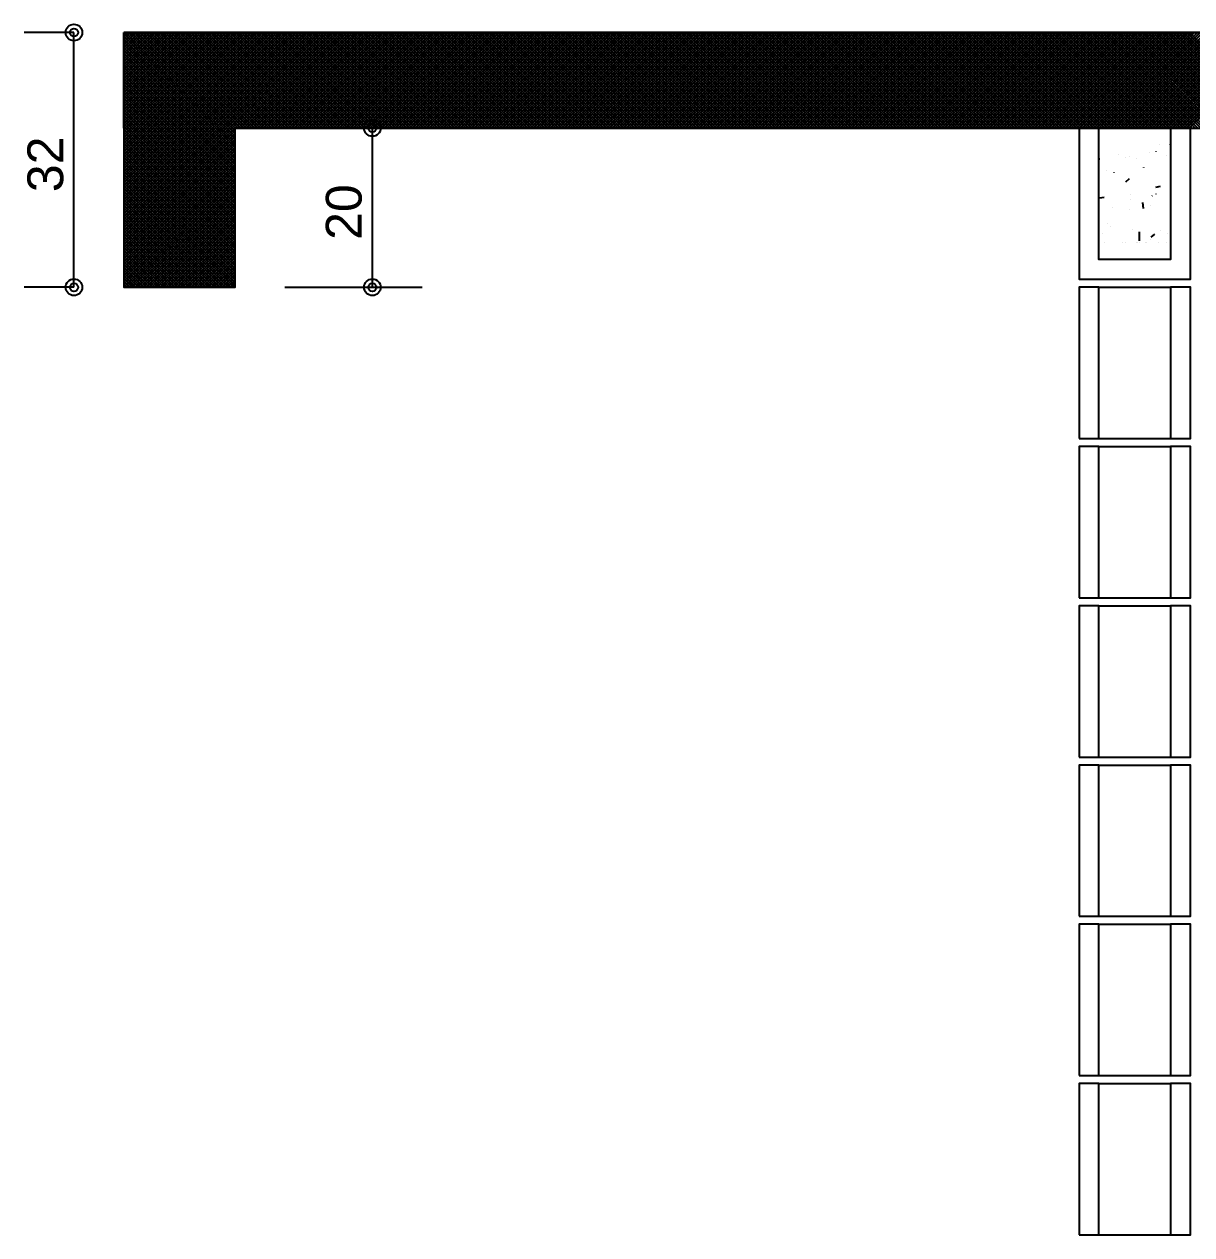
# Model space of a CAD drawing. Extents: x 0 to 119, y 0 to 84.
# Drawn here: x 58.94 to 64.8, y 43.51 to 49.59 of the extents above; entities that cross this region are included whole.
import ezdxf

# ---------------------------------------------------------------- set-up
doc = ezdxf.new("R2010")
doc.units = 0
doc.header["$MEASUREMENT"] = 0
for name, color, linetype in [('10', 252, 'CONTINUOUS'), ('29', 9, 'CONTINUOUS'), ('32', 250, 'CONTINUOUS'), ('6', 178, 'CONTINUOUS'), ('9', 8, 'CONTINUOUS')]:
    doc.layers.add(name, color=color, linetype=linetype)
doc.styles.add('TQS_ARIAL', font='arial.ttf')

msp = doc.modelspace()

# ---------------------------------------------------------------- linework, layer by layer
at = {"layer": '10', "color": 252, "linetype": 'Continuous'}
for p, q in [((64.338482, 49.06521), (64.698482, 49.06521)), ((64.338482, 49.064132), (64.698482, 49.064132)), ((64.338482, 49.064132), (64.698482, 49.064132)), ((64.338482, 48.26521), (64.698482, 48.26521)), ((64.338482, 47.50521), (64.698482, 47.50521)), ((64.338482, 47.46521), (64.698482, 47.46521)), ((64.338482, 46.70521), (64.698482, 46.70521)), ((64.338482, 46.66521), (64.698482, 46.66521)), ((64.338482, 45.90521), (64.698482, 45.90521)), ((64.338482, 45.86521), (64.698482, 45.86521)), ((64.338482, 45.10521), (64.698482, 45.10521)), ((64.338482, 45.06521), (64.698482, 45.06521)), ((64.338482, 44.30521), (64.698482, 44.30521)), ((64.338482, 44.26521), (64.698482, 44.26521)), ((64.338482, 43.50521), (64.698482, 43.50521))]:
    msp.add_line(p, q, dxfattribs=at)
for points in [[(64.338482, 49.06521), (64.238482, 49.06521), (64.238482, 48.30521), (64.798482, 48.30521), (64.798482, 49.06521), (64.698482, 49.06521), (64.698482, 48.40521), (64.338482, 48.40521), (64.338482, 49.06521)], [(64.238482, 47.50521), (64.338482, 47.50521), (64.338482, 48.26521), (64.238482, 48.26521), (64.238482, 47.50521)], [(64.698482, 47.50521), (64.798482, 47.50521), (64.798482, 48.26521), (64.698482, 48.26521), (64.698482, 47.50521)], [(64.238482, 46.70521), (64.338482, 46.70521), (64.338482, 47.46521), (64.238482, 47.46521), (64.238482, 46.70521)], [(64.698482, 46.70521), (64.798482, 46.70521), (64.798482, 47.46521), (64.698482, 47.46521), (64.698482, 46.70521)], [(64.238482, 45.90521), (64.338482, 45.90521), (64.338482, 46.66521), (64.238482, 46.66521), (64.238482, 45.90521)], [(64.698482, 45.90521), (64.798482, 45.90521), (64.798482, 46.66521), (64.698482, 46.66521), (64.698482, 45.90521)], [(64.238482, 45.10521), (64.338482, 45.10521), (64.338482, 45.86521), (64.238482, 45.86521), (64.238482, 45.10521)], [(64.698482, 45.10521), (64.798482, 45.10521), (64.798482, 45.86521), (64.698482, 45.86521), (64.698482, 45.10521)], [(64.238482, 44.30521), (64.338482, 44.30521), (64.338482, 45.06521), (64.238482, 45.06521), (64.238482, 44.30521)], [(64.698482, 44.30521), (64.798482, 44.30521), (64.798482, 45.06521), (64.698482, 45.06521), (64.698482, 44.30521)], [(64.238482, 43.50521), (64.338482, 43.50521), (64.338482, 44.26521), (64.238482, 44.26521), (64.238482, 43.50521)], [(64.698482, 43.50521), (64.798482, 43.50521), (64.798482, 44.26521), (64.698482, 44.26521), (64.698482, 43.50521)]]:
    msp.add_lwpolyline(points, dxfattribs=at)
at = {"layer": '29', "color": 9, "linetype": 'Continuous'}
for p, q in [((59.438482, 48.506611), (60.477081, 49.54521)), ((59.438482, 48.520753), (60.462939, 49.54521)), ((59.438482, 48.534895), (60.448796, 49.54521)), ((59.438482, 48.549037), (60.434654, 49.54521)), ((59.438482, 48.563179), (60.420512, 49.54521)), ((59.438482, 48.577322), (60.40637, 49.54521)), ((59.438482, 48.591464), (60.392228, 49.54521)), ((59.438482, 48.605606), (60.378086, 49.54521)), ((59.438482, 48.619748), (60.363944, 49.54521)), ((59.438482, 48.63389), (60.349801, 49.54521)), ((59.438482, 48.648032), (60.335659, 49.54521)), ((59.438482, 48.662174), (60.321517, 49.54521)), ((59.438482, 48.676317), (60.307375, 49.54521)), ((59.438482, 48.690459), (60.293233, 49.54521)), ((59.438482, 48.704601), (60.279091, 49.54521)), ((59.438482, 48.718743), (60.264949, 49.54521)), ((59.438482, 48.732885), (60.250807, 49.54521)), ((59.438482, 48.747027), (60.236664, 49.54521)), ((59.438482, 48.761169), (60.222522, 49.54521)), ((59.438482, 48.775312), (60.20838, 49.54521)), ((59.438482, 48.789454), (60.194238, 49.54521)), ((59.438482, 48.803596), (60.180096, 49.54521)), ((59.438482, 48.817738), (60.165954, 49.54521)), ((59.438482, 48.83188), (60.151812, 49.54521)), ((59.438482, 48.846022), (60.137669, 49.54521)), ((59.438482, 48.860164), (60.123527, 49.54521)), ((59.438482, 48.874306), (60.109385, 49.54521)), ((59.438482, 48.888449), (60.095243, 49.54521)), ((59.438482, 48.902591), (60.081101, 49.54521)), ((59.438482, 48.916733), (60.066959, 49.54521)), ((59.438482, 48.930875), (60.052817, 49.54521)), ((59.438482, 48.945017), (60.038674, 49.54521)), ((59.438482, 48.959159), (60.024532, 49.54521)), ((59.438482, 48.973301), (60.01039, 49.54521)), ((59.438482, 48.987444), (59.996248, 49.54521)), ((59.438482, 49.001586), (59.982106, 49.54521)), ((59.438482, 49.015728), (59.967964, 49.54521)), ((59.438482, 49.02987), (59.953822, 49.54521)), ((59.438482, 49.044012), (59.93968, 49.54521)), ((59.438482, 49.058154), (59.925537, 49.54521)), ((59.438482, 49.072296), (59.911395, 49.54521)), ((59.438482, 49.086438), (59.897253, 49.54521)), ((59.438482, 49.100581), (59.883111, 49.54521)), ((59.438482, 49.114723), (59.868969, 49.54521)), ((59.438482, 49.128865), (59.854827, 49.54521)), ((59.438482, 49.143007), (59.840685, 49.54521)), ((59.438482, 49.157149), (59.826542, 49.54521)), ((59.438482, 49.171291), (59.8124, 49.54521)), ((59.438482, 49.185433), (59.798258, 49.54521)), ((59.438482, 49.199576), (59.784116, 49.54521)), ((59.438482, 49.213718), (59.769974, 49.54521)), ((59.438482, 49.22786), (59.755832, 49.54521)), ((59.438482, 49.242002), (59.74169, 49.54521)), ((59.438482, 49.256144), (59.727547, 49.54521)), ((59.438482, 49.270286), (59.713405, 49.54521)), ((59.438482, 49.284428), (59.699263, 49.54521)), ((59.438482, 49.298571), (59.685121, 49.54521)), ((59.438482, 49.312713), (59.670979, 49.54521)), ((59.438482, 49.326855), (59.656837, 49.54521)), ((59.438482, 49.340997), (59.642695, 49.54521)), ((59.438482, 49.355139), (59.628553, 49.54521)), ((59.438482, 49.369281), (59.61441, 49.54521)), ((59.438482, 49.383423), (59.600268, 49.54521)), ((59.438482, 49.397565), (59.586126, 49.54521)), ((59.438482, 49.411708), (59.571984, 49.54521)), ((59.438482, 49.42585), (59.557842, 49.54521)), ((59.438482, 49.439992), (59.5437, 49.54521)), ((59.438482, 49.454134), (59.529558, 49.54521)), ((59.438482, 49.468276), (59.515415, 49.54521)), ((59.438482, 49.482418), (59.501273, 49.54521)), ((59.438482, 49.49656), (59.487131, 49.54521)), ((59.438482, 49.510703), (59.472989, 49.54521)), ((59.438482, 49.524845), (59.458847, 49.54521)), ((59.438482, 49.538987), (59.444705, 49.54521)), ((59.438482, 49.540815), (59.998482, 48.980815)), ((59.438482, 49.526673), (59.998482, 48.966673)), ((59.438482, 49.512531), (59.998482, 48.952531)), ((59.448229, 49.54521), (59.998482, 48.994957)), ((59.462372, 49.54521), (59.998482, 49.0091)), ((59.476514, 49.54521), (59.998482, 49.023242)), ((59.490656, 49.54521), (59.998482, 49.037384)), ((59.504798, 49.54521), (59.998482, 49.051526)), ((59.51894, 49.54521), (59.998482, 49.06521)), ((59.533082, 49.54521), (60.013082, 49.06521)), ((59.547224, 49.54521), (60.027224, 49.06521)), ((59.561367, 49.54521), (60.041367, 49.06521)), ((59.575509, 49.54521), (60.055509, 49.06521)), ((59.589651, 49.54521), (60.069651, 49.06521)), ((59.603793, 49.54521), (60.083793, 49.06521)), ((59.617935, 49.54521), (60.097935, 49.06521)), ((59.632077, 49.54521), (60.112077, 49.06521)), ((59.646219, 49.54521), (60.126219, 49.06521)), ((59.660361, 49.54521), (60.140361, 49.06521)), ((59.674504, 49.54521), (60.154504, 49.06521)), ((59.688646, 49.54521), (60.168646, 49.06521)), ((59.702788, 49.54521), (60.182788, 49.06521)), ((59.71693, 49.54521), (60.19693, 49.06521)), ((59.731072, 49.54521), (60.211072, 49.06521)), ((59.745214, 49.54521), (60.225214, 49.06521)), ((59.759356, 49.54521), (60.239356, 49.06521)), ((59.773499, 49.54521), (60.253499, 49.06521)), ((59.787641, 49.54521), (60.267641, 49.06521)), ((59.801783, 49.54521), (60.281783, 49.06521)), ((59.815925, 49.54521), (60.295925, 49.06521)), ((59.830067, 49.54521), (60.310067, 49.06521)), ((59.844209, 49.54521), (60.324209, 49.06521)), ((59.858351, 49.54521), (60.338351, 49.06521)), ((59.872493, 49.54521), (60.352493, 49.06521)), ((59.886636, 49.54521), (60.366636, 49.06521)), ((59.900778, 49.54521), (60.380778, 49.06521)), ((59.91492, 49.54521), (60.39492, 49.06521)), ((59.929062, 49.54521), (60.409062, 49.06521)), ((59.943204, 49.54521), (60.423204, 49.06521)), ((59.957346, 49.54521), (60.437346, 49.06521)), ((59.971488, 49.54521), (60.451488, 49.06521)), ((59.985631, 49.54521), (60.465631, 49.06521)), ((59.999773, 49.54521), (60.479773, 49.06521)), ((60.011223, 49.06521), (60.491223, 49.54521)), ((60.013915, 49.54521), (60.493915, 49.06521)), ((60.025365, 49.06521), (60.505365, 49.54521)), ((60.028057, 49.54521), (60.508057, 49.06521)), ((60.039507, 49.06521), (60.519507, 49.54521)), ((60.042199, 49.54521), (60.522199, 49.06521)), ((60.053649, 49.06521), (60.533649, 49.54521)), ((60.056341, 49.54521), (60.536341, 49.06521)), ((60.067791, 49.06521), (60.547791, 49.54521)), ((60.070483, 49.54521), (60.550483, 49.06521)), ((60.081933, 49.06521), (60.561933, 49.54521)), ((60.084626, 49.54521), (60.564626, 49.06521)), ((60.096076, 49.06521), (60.576076, 49.54521)), ((60.098768, 49.54521), (60.578768, 49.06521)), ((60.110218, 49.06521), (60.590218, 49.54521)), ((60.11291, 49.54521), (60.59291, 49.06521)), ((60.12436, 49.06521), (60.60436, 49.54521)), ((60.127052, 49.54521), (60.607052, 49.06521)), ((60.138502, 49.06521), (60.618502, 49.54521)), ((60.141194, 49.54521), (60.621194, 49.06521)), ((60.152644, 49.06521), (60.632644, 49.54521)), ((60.155336, 49.54521), (60.635336, 49.06521)), ((60.166786, 49.06521), (60.646786, 49.54521)), ((60.169478, 49.54521), (60.649478, 49.06521)), ((60.180928, 49.06521), (60.660928, 49.54521)), ((60.18362, 49.54521), (60.66362, 49.06521)), ((60.195071, 49.06521), (60.675071, 49.54521)), ((60.197763, 49.54521), (60.677763, 49.06521)), ((60.209213, 49.06521), (60.689213, 49.54521)), ((60.211905, 49.54521), (60.691905, 49.06521)), ((60.223355, 49.06521), (60.703355, 49.54521)), ((60.226047, 49.54521), (60.706047, 49.06521)), ((60.237497, 49.06521), (60.717497, 49.54521)), ((60.240189, 49.54521), (60.720189, 49.06521)), ((60.251639, 49.06521), (60.731639, 49.54521)), ((60.254331, 49.54521), (60.734331, 49.06521)), ((60.265781, 49.06521), (60.745781, 49.54521)), ((60.268473, 49.54521), (60.748473, 49.06521)), ((60.279923, 49.06521), (60.759923, 49.54521)), ((60.282615, 49.54521), (60.762615, 49.06521)), ((60.294066, 49.06521), (60.774066, 49.54521)), ((60.296758, 49.54521), (60.776758, 49.06521)), ((60.308208, 49.06521), (60.788208, 49.54521)), ((60.3109, 49.54521), (60.7909, 49.06521)), ((60.32235, 49.06521), (60.80235, 49.54521)), ((60.325042, 49.54521), (60.805042, 49.06521)), ((60.336492, 49.06521), (60.816492, 49.54521)), ((60.339184, 49.54521), (60.819184, 49.06521)), ((60.350634, 49.06521), (60.830634, 49.54521)), ((60.353326, 49.54521), (60.833326, 49.06521)), ((60.364776, 49.06521), (60.844776, 49.54521)), ((60.367468, 49.54521), (60.847468, 49.06521)), ((60.378918, 49.06521), (60.858918, 49.54521)), ((60.38161, 49.54521), (60.86161, 49.06521)), ((60.39306, 49.06521), (60.87306, 49.54521)), ((60.395753, 49.54521), (60.875753, 49.06521)), ((60.407203, 49.06521), (60.887203, 49.54521)), ((60.409895, 49.54521), (60.889895, 49.06521)), ((60.421345, 49.06521), (60.901345, 49.54521)), ((60.424037, 49.54521), (60.904037, 49.06521)), ((60.435487, 49.06521), (60.915487, 49.54521)), ((60.438179, 49.54521), (60.918179, 49.06521)), ((60.449629, 49.06521), (60.929629, 49.54521)), ((60.452321, 49.54521), (60.932321, 49.06521)), ((60.463771, 49.06521), (60.943771, 49.54521)), ((60.466463, 49.54521), (60.946463, 49.06521)), ((60.477913, 49.06521), (60.957913, 49.54521)), ((60.480605, 49.54521), (60.960605, 49.06521)), ((60.492055, 49.06521), (60.972055, 49.54521)), ((60.494747, 49.54521), (60.974747, 49.06521)), ((60.506198, 49.06521), (60.986198, 49.54521)), ((60.50889, 49.54521), (60.98889, 49.06521)), ((60.52034, 49.06521), (61.00034, 49.54521)), ((60.523032, 49.54521), (61.003032, 49.06521)), ((60.534482, 49.06521), (61.014482, 49.54521)), ((60.537174, 49.54521), (61.017174, 49.06521)), ((60.548624, 49.06521), (61.028624, 49.54521)), ((60.551316, 49.54521), (61.031316, 49.06521)), ((60.562766, 49.06521), (61.042766, 49.54521)), ((60.565458, 49.54521), (61.045458, 49.06521)), ((60.576908, 49.06521), (61.056908, 49.54521)), ((60.5796, 49.54521), (61.0596, 49.06521)), ((60.59105, 49.06521), (61.07105, 49.54521)), ((60.593742, 49.54521), (61.073742, 49.06521)), ((60.605193, 49.06521), (61.085193, 49.54521)), ((60.607885, 49.54521), (61.087885, 49.06521)), ((60.619335, 49.06521), (61.099335, 49.54521)), ((60.622027, 49.54521), (61.102027, 49.06521)), ((60.633477, 49.06521), (61.113477, 49.54521)), ((60.636169, 49.54521), (61.116169, 49.06521)), ((60.647619, 49.06521), (61.127619, 49.54521)), ((60.650311, 49.54521), (61.130311, 49.06521)), ((60.661761, 49.06521), (61.141761, 49.54521)), ((60.664453, 49.54521), (61.144453, 49.06521)), ((60.675903, 49.06521), (61.155903, 49.54521)), ((60.678595, 49.54521), (61.158595, 49.06521)), ((60.690045, 49.06521), (61.170045, 49.54521)), ((60.692737, 49.54521), (61.172737, 49.06521)), ((60.704187, 49.06521), (61.184187, 49.54521)), ((60.706879, 49.54521), (61.186879, 49.06521)), ((60.71833, 49.06521), (61.19833, 49.54521)), ((60.721022, 49.54521), (61.201022, 49.06521)), ((60.732472, 49.06521), (61.212472, 49.54521)), ((60.735164, 49.54521), (61.215164, 49.06521)), ((60.746614, 49.06521), (61.226614, 49.54521)), ((60.749306, 49.54521), (61.229306, 49.06521)), ((60.760756, 49.06521), (61.240756, 49.54521)), ((60.763448, 49.54521), (61.243448, 49.06521)), ((60.774898, 49.06521), (61.254898, 49.54521)), ((60.77759, 49.54521), (61.25759, 49.06521)), ((60.78904, 49.06521), (61.26904, 49.54521)), ((60.791732, 49.54521), (61.271732, 49.06521)), ((60.803182, 49.06521), (61.283182, 49.54521)), ((60.805874, 49.54521), (61.285874, 49.06521)), ((60.817325, 49.06521), (61.297325, 49.54521)), ((60.820017, 49.54521), (61.300017, 49.06521)), ((60.831467, 49.06521), (61.311467, 49.54521)), ((60.834159, 49.54521), (61.314159, 49.06521)), ((60.845609, 49.06521), (61.325609, 49.54521)), ((60.848301, 49.54521), (61.328301, 49.06521)), ((60.859751, 49.06521), (61.339751, 49.54521)), ((60.862443, 49.54521), (61.342443, 49.06521)), ((60.873893, 49.06521), (61.353893, 49.54521)), ((60.876585, 49.54521), (61.356585, 49.06521)), ((60.888035, 49.06521), (61.368035, 49.54521)), ((60.890727, 49.54521), (61.370727, 49.06521)), ((60.902177, 49.06521), (61.382177, 49.54521)), ((60.904869, 49.54521), (61.384869, 49.06521)), ((60.916319, 49.06521), (61.396319, 49.54521)), ((60.919012, 49.54521), (61.399012, 49.06521)), ((60.930462, 49.06521), (61.410462, 49.54521)), ((60.933154, 49.54521), (61.413154, 49.06521)), ((60.944604, 49.06521), (61.424604, 49.54521)), ((60.947296, 49.54521), (61.427296, 49.06521)), ((60.958746, 49.06521), (61.438746, 49.54521)), ((60.961438, 49.54521), (61.441438, 49.06521)), ((60.972888, 49.06521), (61.452888, 49.54521)), ((60.97558, 49.54521), (61.45558, 49.06521)), ((60.98703, 49.06521), (61.46703, 49.54521)), ((60.989722, 49.54521), (61.469722, 49.06521)), ((61.001172, 49.06521), (61.481172, 49.54521)), ((61.003864, 49.54521), (61.483864, 49.06521)), ((61.015314, 49.06521), (61.495314, 49.54521)), ((61.018006, 49.54521), (61.498006, 49.06521)), ((61.029457, 49.06521), (61.509457, 49.54521)), ((61.032149, 49.54521), (61.512149, 49.06521)), ((61.043599, 49.06521), (61.523599, 49.54521)), ((61.046291, 49.54521), (61.526291, 49.06521)), ((61.057741, 49.06521), (61.537741, 49.54521)), ((61.060433, 49.54521), (61.540433, 49.06521)), ((61.071883, 49.06521), (61.551883, 49.54521)), ((61.074575, 49.54521), (61.554575, 49.06521)), ((61.086025, 49.06521), (61.566025, 49.54521)), ((61.088717, 49.54521), (61.568717, 49.06521)), ((61.100167, 49.06521), (61.580167, 49.54521)), ((61.102859, 49.54521), (61.582859, 49.06521)), ((61.114309, 49.06521), (61.594309, 49.54521)), ((61.117001, 49.54521), (61.597001, 49.06521)), ((61.128452, 49.06521), (61.608452, 49.54521)), ((61.131144, 49.54521), (61.611144, 49.06521)), ((61.142594, 49.06521), (61.622594, 49.54521)), ((61.145286, 49.54521), (61.625286, 49.06521)), ((61.156736, 49.06521), (61.636736, 49.54521)), ((61.159428, 49.54521), (61.639428, 49.06521)), ((61.170878, 49.06521), (61.650878, 49.54521)), ((61.17357, 49.54521), (61.65357, 49.06521)), ((61.18502, 49.06521), (61.66502, 49.54521)), ((61.187712, 49.54521), (61.667712, 49.06521)), ((61.199162, 49.06521), (61.679162, 49.54521)), ((61.201854, 49.54521), (61.681854, 49.06521)), ((61.213304, 49.06521), (61.693304, 49.54521)), ((61.215996, 49.54521), (61.695996, 49.06521)), ((61.227446, 49.06521), (61.707446, 49.54521)), ((61.230139, 49.54521), (61.710139, 49.06521)), ((61.241589, 49.06521), (61.721589, 49.54521)), ((61.244281, 49.54521), (61.724281, 49.06521)), ((61.255731, 49.06521), (61.735731, 49.54521)), ((61.258423, 49.54521), (61.738423, 49.06521)), ((61.269873, 49.06521), (61.749873, 49.54521)), ((61.272565, 49.54521), (61.752565, 49.06521)), ((61.284015, 49.06521), (61.764015, 49.54521)), ((61.286707, 49.54521), (61.766707, 49.06521)), ((61.298157, 49.06521), (61.778157, 49.54521)), ((61.300849, 49.54521), (61.780849, 49.06521)), ((61.312299, 49.06521), (61.792299, 49.54521)), ((61.314991, 49.54521), (61.794991, 49.06521)), ((61.326441, 49.06521), (61.806441, 49.54521)), ((61.329133, 49.54521), (61.809133, 49.06521)), ((61.340584, 49.06521), (61.820584, 49.54521)), ((61.343276, 49.54521), (61.823276, 49.06521)), ((61.354726, 49.06521), (61.834726, 49.54521)), ((61.357418, 49.54521), (61.837418, 49.06521)), ((61.368868, 49.06521), (61.848868, 49.54521)), ((61.37156, 49.54521), (61.85156, 49.06521)), ((61.38301, 49.06521), (61.86301, 49.54521)), ((61.385702, 49.54521), (61.865702, 49.06521)), ((61.397152, 49.06521), (61.877152, 49.54521)), ((61.399844, 49.54521), (61.879844, 49.06521)), ((61.411294, 49.06521), (61.891294, 49.54521)), ((61.413986, 49.54521), (61.893986, 49.06521)), ((61.425436, 49.06521), (61.905436, 49.54521)), ((61.428128, 49.54521), (61.908128, 49.06521)), ((61.439579, 49.06521), (61.919579, 49.54521)), ((61.442271, 49.54521), (61.922271, 49.06521)), ((61.453721, 49.06521), (61.933721, 49.54521)), ((61.456413, 49.54521), (61.936413, 49.06521)), ((61.467863, 49.06521), (61.947863, 49.54521)), ((61.470555, 49.54521), (61.950555, 49.06521)), ((61.482005, 49.06521), (61.962005, 49.54521)), ((61.484697, 49.54521), (61.964697, 49.06521)), ((61.496147, 49.06521), (61.976147, 49.54521)), ((61.498839, 49.54521), (61.978839, 49.06521)), ((61.510289, 49.06521), (61.990289, 49.54521)), ((61.512981, 49.54521), (61.992981, 49.06521)), ((61.524431, 49.06521), (62.004431, 49.54521)), ((61.527123, 49.54521), (62.007123, 49.06521)), ((61.538573, 49.06521), (62.018573, 49.54521)), ((61.541265, 49.54521), (62.021265, 49.06521)), ((61.552716, 49.06521), (62.032716, 49.54521)), ((61.555408, 49.54521), (62.035408, 49.06521)), ((61.566858, 49.06521), (62.046858, 49.54521)), ((61.56955, 49.54521), (62.04955, 49.06521)), ((61.581, 49.06521), (62.061, 49.54521)), ((61.583692, 49.54521), (62.063692, 49.06521)), ((61.595142, 49.06521), (62.075142, 49.54521)), ((61.597834, 49.54521), (62.077834, 49.06521)), ((61.609284, 49.06521), (62.089284, 49.54521)), ((61.611976, 49.54521), (62.091976, 49.06521)), ((61.623426, 49.06521), (62.103426, 49.54521)), ((61.626118, 49.54521), (62.106118, 49.06521)), ((61.637568, 49.06521), (62.117568, 49.54521)), ((61.64026, 49.54521), (62.12026, 49.06521)), ((61.651711, 49.06521), (62.131711, 49.54521)), ((61.654403, 49.54521), (62.134403, 49.06521)), ((61.665853, 49.06521), (62.145853, 49.54521)), ((61.668545, 49.54521), (62.148545, 49.06521)), ((61.679995, 49.06521), (62.159995, 49.54521)), ((61.682687, 49.54521), (62.162687, 49.06521)), ((61.694137, 49.06521), (62.174137, 49.54521)), ((61.696829, 49.54521), (62.176829, 49.06521)), ((61.708279, 49.06521), (62.188279, 49.54521)), ((61.710971, 49.54521), (62.190971, 49.06521)), ((61.722421, 49.06521), (62.202421, 49.54521)), ((61.725113, 49.54521), (62.205113, 49.06521)), ((61.736563, 49.06521), (62.216563, 49.54521)), ((61.739255, 49.54521), (62.219255, 49.06521)), ((61.750705, 49.06521), (62.230705, 49.54521)), ((61.753398, 49.54521), (62.233398, 49.06521)), ((61.764848, 49.06521), (62.244848, 49.54521)), ((61.76754, 49.54521), (62.24754, 49.06521)), ((61.77899, 49.06521), (62.25899, 49.54521)), ((61.781682, 49.54521), (62.261682, 49.06521)), ((61.793132, 49.06521), (62.273132, 49.54521)), ((61.795824, 49.54521), (62.275824, 49.06521)), ((61.807274, 49.06521), (62.287274, 49.54521)), ((61.809966, 49.54521), (62.289966, 49.06521)), ((61.821416, 49.06521), (62.301416, 49.54521)), ((61.824108, 49.54521), (62.304108, 49.06521)), ((61.835558, 49.06521), (62.315558, 49.54521)), ((61.83825, 49.54521), (62.31825, 49.06521)), ((61.8497, 49.06521), (62.3297, 49.54521)), ((61.852392, 49.54521), (62.332392, 49.06521)), ((61.863843, 49.06521), (62.343843, 49.54521)), ((61.866535, 49.54521), (62.346535, 49.06521)), ((61.877985, 49.06521), (62.357985, 49.54521)), ((61.880677, 49.54521), (62.360677, 49.06521)), ((61.892127, 49.06521), (62.372127, 49.54521)), ((61.894819, 49.54521), (62.374819, 49.06521)), ((61.906269, 49.06521), (62.386269, 49.54521)), ((61.908961, 49.54521), (62.388961, 49.06521)), ((61.920411, 49.06521), (62.400411, 49.54521)), ((61.923103, 49.54521), (62.403103, 49.06521)), ((61.934553, 49.06521), (62.414553, 49.54521)), ((61.937245, 49.54521), (62.417245, 49.06521)), ((61.948695, 49.06521), (62.428695, 49.54521)), ((61.951387, 49.54521), (62.431387, 49.06521)), ((61.962838, 49.06521), (62.442838, 49.54521)), ((61.96553, 49.54521), (62.44553, 49.06521)), ((61.97698, 49.06521), (62.45698, 49.54521)), ((61.979672, 49.54521), (62.459672, 49.06521)), ((61.991122, 49.06521), (62.471122, 49.54521)), ((61.993814, 49.54521), (62.473814, 49.06521)), ((62.005264, 49.06521), (62.485264, 49.54521)), ((62.007956, 49.54521), (62.487956, 49.06521)), ((62.019406, 49.06521), (62.499406, 49.54521)), ((62.022098, 49.54521), (62.502098, 49.06521)), ((62.033548, 49.06521), (62.513548, 49.54521)), ((62.03624, 49.54521), (62.51624, 49.06521)), ((62.04769, 49.06521), (62.52769, 49.54521)), ((62.050382, 49.54521), (62.530382, 49.06521)), ((62.061832, 49.06521), (62.541832, 49.54521)), ((62.064525, 49.54521), (62.544525, 49.06521)), ((62.075975, 49.06521), (62.555975, 49.54521)), ((62.078667, 49.54521), (62.558667, 49.06521)), ((62.090117, 49.06521), (62.570117, 49.54521)), ((62.092809, 49.54521), (62.572809, 49.06521)), ((62.104259, 49.06521), (62.584259, 49.54521)), ((62.106951, 49.54521), (62.586951, 49.06521)), ((62.118401, 49.06521), (62.598401, 49.54521)), ((62.121093, 49.54521), (62.601093, 49.06521)), ((62.132543, 49.06521), (62.612543, 49.54521)), ((62.135235, 49.54521), (62.615235, 49.06521)), ((62.146685, 49.06521), (62.626685, 49.54521)), ((62.149377, 49.54521), (62.629377, 49.06521)), ((62.160827, 49.06521), (62.640827, 49.54521)), ((62.163519, 49.54521), (62.643519, 49.06521)), ((62.17497, 49.06521), (62.65497, 49.54521)), ((62.177662, 49.54521), (62.657662, 49.06521)), ((62.189112, 49.06521), (62.669112, 49.54521)), ((62.191804, 49.54521), (62.671804, 49.06521)), ((62.203254, 49.06521), (62.683254, 49.54521)), ((62.205946, 49.54521), (62.685946, 49.06521)), ((62.217396, 49.06521), (62.697396, 49.54521)), ((62.220088, 49.54521), (62.700088, 49.06521)), ((62.231538, 49.06521), (62.711538, 49.54521)), ((62.23423, 49.54521), (62.71423, 49.06521)), ((62.24568, 49.06521), (62.72568, 49.54521)), ((62.248372, 49.54521), (62.728372, 49.06521)), ((62.259822, 49.06521), (62.739822, 49.54521)), ((62.262514, 49.54521), (62.742514, 49.06521)), ((62.273965, 49.06521), (62.753965, 49.54521)), ((62.276657, 49.54521), (62.756657, 49.06521)), ((62.288107, 49.06521), (62.768107, 49.54521)), ((62.290799, 49.54521), (62.770799, 49.06521)), ((62.302249, 49.06521), (62.782249, 49.54521)), ((62.304941, 49.54521), (62.784941, 49.06521)), ((62.316391, 49.06521), (62.796391, 49.54521)), ((62.319083, 49.54521), (62.799083, 49.06521)), ((62.330533, 49.06521), (62.810533, 49.54521)), ((62.333225, 49.54521), (62.813225, 49.06521)), ((62.344675, 49.06521), (62.824675, 49.54521)), ((62.347367, 49.54521), (62.827367, 49.06521)), ((62.358817, 49.06521), (62.838817, 49.54521)), ((62.361509, 49.54521), (62.841509, 49.06521)), ((62.372959, 49.06521), (62.852959, 49.54521)), ((62.375651, 49.54521), (62.855651, 49.06521)), ((62.387102, 49.06521), (62.867102, 49.54521)), ((62.389794, 49.54521), (62.869794, 49.06521)), ((62.401244, 49.06521), (62.881244, 49.54521)), ((62.403936, 49.54521), (62.883936, 49.06521)), ((62.415386, 49.06521), (62.895386, 49.54521)), ((62.418078, 49.54521), (62.898078, 49.06521)), ((62.429528, 49.06521), (62.909528, 49.54521)), ((62.43222, 49.54521), (62.91222, 49.06521)), ((62.44367, 49.06521), (62.92367, 49.54521)), ((62.446362, 49.54521), (62.926362, 49.06521)), ((62.457812, 49.06521), (62.937812, 49.54521)), ((62.460504, 49.54521), (62.940504, 49.06521)), ((62.471954, 49.06521), (62.951954, 49.54521)), ((62.474646, 49.54521), (62.954646, 49.06521)), ((62.486097, 49.06521), (62.966097, 49.54521)), ((62.488789, 49.54521), (62.968789, 49.06521)), ((62.500239, 49.06521), (62.980239, 49.54521)), ((62.502931, 49.54521), (62.982931, 49.06521)), ((62.514381, 49.06521), (62.994381, 49.54521)), ((62.517073, 49.54521), (62.997073, 49.06521)), ((62.528523, 49.06521), (63.008523, 49.54521)), ((62.531215, 49.54521), (63.011215, 49.06521)), ((62.542665, 49.06521), (63.022665, 49.54521)), ((62.545357, 49.54521), (63.025357, 49.06521)), ((62.556807, 49.06521), (63.036807, 49.54521)), ((62.559499, 49.54521), (63.039499, 49.06521)), ((62.570949, 49.06521), (63.050949, 49.54521)), ((62.573641, 49.54521), (63.053641, 49.06521)), ((62.585091, 49.06521), (63.065091, 49.54521)), ((62.587784, 49.54521), (63.067784, 49.06521)), ((62.599234, 49.06521), (63.079234, 49.54521)), ((62.601926, 49.54521), (63.081926, 49.06521)), ((62.613376, 49.06521), (63.093376, 49.54521)), ((62.616068, 49.54521), (63.096068, 49.06521)), ((62.627518, 49.06521), (63.107518, 49.54521)), ((62.63021, 49.54521), (63.11021, 49.06521)), ((62.64166, 49.06521), (63.12166, 49.54521)), ((62.644352, 49.54521), (63.124352, 49.06521)), ((62.655802, 49.06521), (63.135802, 49.54521)), ((62.658494, 49.54521), (63.138494, 49.06521)), ((62.669944, 49.06521), (63.149944, 49.54521)), ((62.672636, 49.54521), (63.152636, 49.06521)), ((62.684086, 49.06521), (63.164086, 49.54521)), ((62.686778, 49.54521), (63.166778, 49.06521)), ((62.698229, 49.06521), (63.178229, 49.54521)), ((62.700921, 49.54521), (63.180921, 49.06521)), ((62.712371, 49.06521), (63.192371, 49.54521)), ((62.715063, 49.54521), (63.195063, 49.06521)), ((62.726513, 49.06521), (63.206513, 49.54521)), ((62.729205, 49.54521), (63.209205, 49.06521)), ((62.740655, 49.06521), (63.220655, 49.54521)), ((62.743347, 49.54521), (63.223347, 49.06521)), ((62.754797, 49.06521), (63.234797, 49.54521)), ((62.757489, 49.54521), (63.237489, 49.06521)), ((62.768939, 49.06521), (63.248939, 49.54521)), ((62.771631, 49.54521), (63.251631, 49.06521)), ((62.783081, 49.06521), (63.263081, 49.54521)), ((62.785773, 49.54521), (63.265773, 49.06521)), ((62.797224, 49.06521), (63.277224, 49.54521)), ((62.799916, 49.54521), (63.279916, 49.06521)), ((62.811366, 49.06521), (63.291366, 49.54521)), ((62.814058, 49.54521), (63.294058, 49.06521)), ((62.825508, 49.06521), (63.305508, 49.54521)), ((62.8282, 49.54521), (63.3082, 49.06521)), ((62.83965, 49.06521), (63.31965, 49.54521)), ((62.842342, 49.54521), (63.322342, 49.06521)), ((62.853792, 49.06521), (63.333792, 49.54521)), ((62.856484, 49.54521), (63.336484, 49.06521)), ((62.867934, 49.06521), (63.347934, 49.54521)), ((62.870626, 49.54521), (63.350626, 49.06521)), ((62.882076, 49.06521), (63.362076, 49.54521)), ((62.884768, 49.54521), (63.364768, 49.06521)), ((62.896218, 49.06521), (63.376218, 49.54521)), ((62.898911, 49.54521), (63.378911, 49.06521)), ((62.910361, 49.06521), (63.390361, 49.54521)), ((62.913053, 49.54521), (63.393053, 49.06521)), ((62.924503, 49.06521), (63.404503, 49.54521)), ((62.927195, 49.54521), (63.407195, 49.06521)), ((62.938645, 49.06521), (63.418645, 49.54521)), ((62.941337, 49.54521), (63.421337, 49.06521)), ((62.952787, 49.06521), (63.432787, 49.54521)), ((62.955479, 49.54521), (63.435479, 49.06521)), ((62.966929, 49.06521), (63.446929, 49.54521)), ((62.969621, 49.54521), (63.449621, 49.06521)), ((62.981071, 49.06521), (63.461071, 49.54521)), ((62.983763, 49.54521), (63.463763, 49.06521)), ((62.995213, 49.06521), (63.475213, 49.54521)), ((62.997905, 49.54521), (63.477905, 49.06521)), ((63.009356, 49.06521), (63.489356, 49.54521)), ((63.012048, 49.54521), (63.492048, 49.06521)), ((63.023498, 49.06521), (63.503498, 49.54521)), ((63.02619, 49.54521), (63.50619, 49.06521)), ((63.03764, 49.06521), (63.51764, 49.54521)), ((63.040332, 49.54521), (63.520332, 49.06521)), ((63.051782, 49.06521), (63.531782, 49.54521)), ((63.054474, 49.54521), (63.534474, 49.06521)), ((63.065924, 49.06521), (63.545924, 49.54521)), ((63.068616, 49.54521), (63.548616, 49.06521)), ((63.080066, 49.06521), (63.560066, 49.54521)), ((63.082758, 49.54521), (63.562758, 49.06521)), ((63.094208, 49.06521), (63.574208, 49.54521)), ((63.0969, 49.54521), (63.5769, 49.06521)), ((63.108351, 49.06521), (63.588351, 49.54521)), ((63.111043, 49.54521), (63.591043, 49.06521)), ((63.122493, 49.06521), (63.602493, 49.54521)), ((63.125185, 49.54521), (63.605185, 49.06521)), ((63.136635, 49.06521), (63.616635, 49.54521)), ((63.139327, 49.54521), (63.619327, 49.06521)), ((63.150777, 49.06521), (63.630777, 49.54521)), ((63.153469, 49.54521), (63.633469, 49.06521)), ((63.164919, 49.06521), (63.644919, 49.54521)), ((63.167611, 49.54521), (63.647611, 49.06521)), ((63.179061, 49.06521), (63.659061, 49.54521)), ((63.181753, 49.54521), (63.661753, 49.06521)), ((63.193203, 49.06521), (63.673203, 49.54521)), ((63.195895, 49.54521), (63.675895, 49.06521)), ((63.207345, 49.06521), (63.687345, 49.54521)), ((63.210037, 49.54521), (63.690037, 49.06521)), ((63.221488, 49.06521), (63.701488, 49.54521)), ((63.22418, 49.54521), (63.70418, 49.06521)), ((63.23563, 49.06521), (63.71563, 49.54521)), ((63.238322, 49.54521), (63.718322, 49.06521)), ((63.249772, 49.06521), (63.729772, 49.54521)), ((63.252464, 49.54521), (63.732464, 49.06521)), ((63.263914, 49.06521), (63.743914, 49.54521)), ((63.266606, 49.54521), (63.746606, 49.06521)), ((63.278056, 49.06521), (63.758056, 49.54521)), ((63.280748, 49.54521), (63.760748, 49.06521)), ((63.292198, 49.06521), (63.772198, 49.54521)), ((63.29489, 49.54521), (63.77489, 49.06521)), ((63.30634, 49.06521), (63.78634, 49.54521)), ((63.309032, 49.54521), (63.789032, 49.06521)), ((63.320483, 49.06521), (63.800483, 49.54521)), ((63.323175, 49.54521), (63.803175, 49.06521)), ((63.334625, 49.06521), (63.814625, 49.54521)), ((63.337317, 49.54521), (63.817317, 49.06521)), ((63.348767, 49.06521), (63.828767, 49.54521)), ((63.351459, 49.54521), (63.831459, 49.06521)), ((63.362909, 49.06521), (63.842909, 49.54521)), ((63.365601, 49.54521), (63.845601, 49.06521)), ((63.377051, 49.06521), (63.857051, 49.54521)), ((63.379743, 49.54521), (63.859743, 49.06521)), ((63.391193, 49.06521), (63.871193, 49.54521)), ((63.393885, 49.54521), (63.873885, 49.06521)), ((63.405335, 49.06521), (63.885335, 49.54521)), ((63.408027, 49.54521), (63.888027, 49.06521)), ((63.419477, 49.06521), (63.899477, 49.54521)), ((63.42217, 49.54521), (63.90217, 49.06521)), ((63.43362, 49.06521), (63.91362, 49.54521)), ((63.436312, 49.54521), (63.916312, 49.06521)), ((63.447762, 49.06521), (63.927762, 49.54521)), ((63.450454, 49.54521), (63.930454, 49.06521)), ((63.461904, 49.06521), (63.941904, 49.54521)), ((63.464596, 49.54521), (63.944596, 49.06521)), ((63.476046, 49.06521), (63.956046, 49.54521)), ((63.478738, 49.54521), (63.958738, 49.06521)), ((63.490188, 49.06521), (63.970188, 49.54521)), ((63.49288, 49.54521), (63.97288, 49.06521)), ((63.50433, 49.06521), (63.98433, 49.54521)), ((63.507022, 49.54521), (63.987022, 49.06521)), ((63.518472, 49.06521), (63.998472, 49.54521)), ((63.521164, 49.54521), (64.001164, 49.06521)), ((63.532615, 49.06521), (64.012615, 49.54521)), ((63.535307, 49.54521), (64.015307, 49.06521)), ((63.546757, 49.06521), (64.026757, 49.54521)), ((63.549449, 49.54521), (64.029449, 49.06521)), ((63.560899, 49.06521), (64.040899, 49.54521)), ((63.563591, 49.54521), (64.043591, 49.06521)), ((63.575041, 49.06521), (64.055041, 49.54521)), ((63.577733, 49.54521), (64.057733, 49.06521)), ((63.589183, 49.06521), (64.069183, 49.54521)), ((63.591875, 49.54521), (64.071875, 49.06521)), ((63.603325, 49.06521), (64.083325, 49.54521)), ((63.606017, 49.54521), (64.086017, 49.06521)), ((63.617467, 49.06521), (64.097467, 49.54521)), ((63.620159, 49.54521), (64.100159, 49.06521)), ((63.63161, 49.06521), (64.11161, 49.54521)), ((63.634302, 49.54521), (64.114302, 49.06521)), ((63.645752, 49.06521), (64.125752, 49.54521)), ((63.648444, 49.54521), (64.128444, 49.06521)), ((63.659894, 49.06521), (64.139894, 49.54521)), ((63.662586, 49.54521), (64.142586, 49.06521)), ((63.674036, 49.06521), (64.154036, 49.54521)), ((63.676728, 49.54521), (64.156728, 49.06521)), ((63.688178, 49.06521), (64.168178, 49.54521)), ((63.69087, 49.54521), (64.17087, 49.06521)), ((63.70232, 49.06521), (64.18232, 49.54521)), ((63.705012, 49.54521), (64.185012, 49.06521)), ((63.716462, 49.06521), (64.196462, 49.54521)), ((63.719154, 49.54521), (64.199154, 49.06521)), ((63.730604, 49.06521), (64.210604, 49.54521)), ((63.733297, 49.54521), (64.213297, 49.06521)), ((63.744747, 49.06521), (64.224747, 49.54521)), ((63.747439, 49.54521), (64.227439, 49.06521)), ((63.758889, 49.06521), (64.238482, 49.54521)), ((63.761581, 49.54521), (64.241581, 49.06521)), ((63.773031, 49.06521), (64.253031, 49.54521)), ((63.775723, 49.54521), (64.255723, 49.06521)), ((63.787173, 49.06521), (64.267173, 49.54521)), ((63.789865, 49.54521), (64.269865, 49.06521)), ((63.801315, 49.06521), (64.281315, 49.54521)), ((63.804007, 49.54521), (64.284007, 49.06521)), ((63.815457, 49.06521), (64.295457, 49.54521)), ((63.818149, 49.54521), (64.298149, 49.06521)), ((63.829599, 49.06521), (64.309599, 49.54521)), ((63.832291, 49.54521), (64.312291, 49.06521)), ((63.843742, 49.06521), (64.323742, 49.54521)), ((63.846434, 49.54521), (64.326434, 49.06521)), ((63.857884, 49.06521), (64.337884, 49.54521)), ((63.860576, 49.54521), (64.340576, 49.06521)), ((63.872026, 49.06521), (64.352026, 49.54521)), ((63.874718, 49.54521), (64.354718, 49.06521)), ((63.886168, 49.06521), (64.366168, 49.54521)), ((63.88886, 49.54521), (64.36886, 49.06521)), ((63.90031, 49.06521), (64.38031, 49.54521)), ((63.903002, 49.54521), (64.383002, 49.06521)), ((63.914452, 49.06521), (64.394452, 49.54521)), ((63.917144, 49.54521), (64.397144, 49.06521)), ((63.928594, 49.06521), (64.408594, 49.54521)), ((63.931286, 49.54521), (64.411286, 49.06521)), ((63.942737, 49.06521), (64.422737, 49.54521)), ((63.945429, 49.54521), (64.425429, 49.06521)), ((63.956879, 49.06521), (64.436879, 49.54521)), ((63.959571, 49.54521), (64.439571, 49.06521)), ((63.971021, 49.06521), (64.451021, 49.54521)), ((63.973713, 49.54521), (64.453713, 49.06521)), ((63.985163, 49.06521), (64.465163, 49.54521)), ((63.987855, 49.54521), (64.467855, 49.06521)), ((63.999305, 49.06521), (64.479305, 49.54521)), ((64.001997, 49.54521), (64.481997, 49.06521)), ((64.013447, 49.06521), (64.493447, 49.54521)), ((64.016139, 49.54521), (64.496139, 49.06521)), ((64.027589, 49.06521), (64.507589, 49.54521)), ((64.030281, 49.54521), (64.510281, 49.06521)), ((64.041731, 49.06521), (64.521731, 49.54521)), ((64.044423, 49.54521), (64.524423, 49.06521)), ((64.055874, 49.06521), (64.535874, 49.54521)), ((64.058566, 49.54521), (64.538566, 49.06521)), ((64.070016, 49.06521), (64.550016, 49.54521)), ((64.072708, 49.54521), (64.552708, 49.06521)), ((64.084158, 49.06521), (64.564158, 49.54521)), ((64.08685, 49.54521), (64.56685, 49.06521)), ((64.0983, 49.06521), (64.5783, 49.54521)), ((64.100992, 49.54521), (64.580992, 49.06521)), ((64.112442, 49.06521), (64.592442, 49.54521)), ((64.115134, 49.54521), (64.595134, 49.06521)), ((64.126584, 49.06521), (64.606584, 49.54521)), ((64.129276, 49.54521), (64.609276, 49.06521)), ((64.140726, 49.06521), (64.620726, 49.54521)), ((64.143418, 49.54521), (64.623418, 49.06521)), ((64.154869, 49.06521), (64.634869, 49.54521)), ((64.157561, 49.54521), (64.637561, 49.06521)), ((64.169011, 49.06521), (64.649011, 49.54521)), ((64.171703, 49.54521), (64.651703, 49.06521)), ((64.183153, 49.06521), (64.663153, 49.54521)), ((64.185845, 49.54521), (64.665845, 49.06521)), ((64.197295, 49.06521), (64.677295, 49.54521)), ((64.199987, 49.54521), (64.679987, 49.06521)), ((64.211437, 49.06521), (64.691437, 49.54521)), ((64.214129, 49.54521), (64.694129, 49.06521)), ((64.225579, 49.06521), (64.705579, 49.54521)), ((64.228271, 49.54521), (64.708271, 49.06521)), ((64.239721, 49.06521), (64.719721, 49.54521)), ((64.242413, 49.54521), (64.722413, 49.06521)), ((64.253863, 49.06521), (64.733863, 49.54521)), ((64.256556, 49.54521), (64.736556, 49.06521)), ((64.268006, 49.06521), (64.748006, 49.54521)), ((64.270698, 49.54521), (64.750698, 49.06521)), ((64.282148, 49.06521), (64.762148, 49.54521)), ((64.28484, 49.54521), (64.76484, 49.06521)), ((64.29629, 49.06521), (64.77629, 49.54521)), ((64.298982, 49.54521), (64.778982, 49.06521)), ((64.310432, 49.06521), (64.790432, 49.54521)), ((64.313124, 49.54521), (64.793124, 49.06521)), ((64.324574, 49.06521), (64.804574, 49.54521)), ((64.327266, 49.54521), (64.807266, 49.06521)), ((64.338716, 49.06521), (64.818716, 49.54521)), ((64.341408, 49.54521), (64.821408, 49.06521)), ((64.352858, 49.06521), (64.832858, 49.54521)), ((64.35555, 49.54521), (64.83555, 49.06521)), ((64.367001, 49.06521), (64.847001, 49.54521)), ((64.369693, 49.54521), (64.849693, 49.06521)), ((64.381143, 49.06521), (64.861143, 49.54521)), ((64.383835, 49.54521), (64.863835, 49.06521)), ((64.395285, 49.06521), (64.875285, 49.54521)), ((64.397977, 49.54521), (64.877977, 49.06521)), ((64.409427, 49.06521), (64.889427, 49.54521)), ((64.412119, 49.54521), (64.892119, 49.06521)), ((64.423569, 49.06521), (64.903569, 49.54521)), ((64.426261, 49.54521), (64.906261, 49.06521)), ((64.437711, 49.06521), (64.917711, 49.54521)), ((64.440403, 49.54521), (64.920403, 49.06521)), ((64.451853, 49.06521), (64.931853, 49.54521)), ((64.454545, 49.54521), (64.934545, 49.06521)), ((64.465996, 49.06521), (64.945996, 49.54521)), ((64.468688, 49.54521), (64.948688, 49.06521)), ((64.480138, 49.06521), (64.960138, 49.54521)), ((64.48283, 49.54521), (64.96283, 49.06521)), ((64.49428, 49.06521), (64.97428, 49.54521)), ((64.496972, 49.54521), (64.976972, 49.06521)), ((64.508422, 49.06521), (64.988422, 49.54521)), ((64.511114, 49.54521), (64.991114, 49.06521)), ((64.522564, 49.06521), (65.002564, 49.54521)), ((64.525256, 49.54521), (65.005256, 49.06521)), ((64.536706, 49.06521), (65.016706, 49.54521)), ((64.539398, 49.54521), (65.019398, 49.06521)), ((64.550848, 49.06521), (65.030848, 49.54521)), ((64.55354, 49.54521), (65.03354, 49.06521)), ((64.56499, 49.06521), (65.04499, 49.54521)), ((64.567683, 49.54521), (65.047683, 49.06521)), ((64.579133, 49.06521), (65.059133, 49.54521)), ((64.581825, 49.54521), (65.061825, 49.06521)), ((64.593275, 49.06521), (65.073275, 49.54521)), ((64.595967, 49.54521), (65.075967, 49.06521)), ((64.607417, 49.06521), (65.087417, 49.54521)), ((64.610109, 49.54521), (65.090109, 49.06521)), ((64.621559, 49.06521), (65.101559, 49.54521)), ((64.624251, 49.54521), (65.104251, 49.06521)), ((64.635701, 49.06521), (65.115701, 49.54521)), ((64.638393, 49.54521), (65.118393, 49.06521)), ((64.649843, 49.06521), (65.129843, 49.54521)), ((64.652535, 49.54521), (65.132535, 49.06521)), ((64.663985, 49.06521), (65.143985, 49.54521)), ((64.666677, 49.54521), (65.146677, 49.06521)), ((64.678128, 49.06521), (65.158128, 49.54521)), ((64.68082, 49.54521), (65.16082, 49.06521)), ((64.69227, 49.06521), (65.17227, 49.54521)), ((64.694962, 49.54521), (65.174962, 49.06521)), ((64.706412, 49.06521), (65.186412, 49.54521)), ((64.709104, 49.54521), (65.189104, 49.06521)), ((64.720554, 49.06521), (65.200554, 49.54521)), ((64.723246, 49.54521), (65.203246, 49.06521)), ((64.734696, 49.06521), (65.214696, 49.54521)), ((64.737388, 49.54521), (65.217388, 49.06521)), ((64.748838, 49.06521), (65.228838, 49.54521)), ((64.75153, 49.54521), (65.23153, 49.06521)), ((64.76298, 49.06521), (65.24298, 49.54521)), ((64.765672, 49.54521), (65.245672, 49.06521)), ((64.777123, 49.06521), (65.257123, 49.54521)), ((64.779815, 49.54521), (65.259815, 49.06521)), ((64.791265, 49.06521), (65.271265, 49.54521)), ((64.793957, 49.54521), (65.273957, 49.06521)), ((59.438482, 49.498389), (59.998482, 48.938389)), ((59.438482, 49.484247), (59.998482, 48.924247)), ((59.438482, 49.470105), (59.998482, 48.910105)), ((59.438482, 49.455963), (59.998482, 48.895963)), ((59.438482, 49.44182), (59.998482, 48.88182)), ((59.438482, 49.427678), (59.998482, 48.867678)), ((59.438482, 49.413536), (59.998482, 48.853536)), ((59.438482, 49.399394), (59.998482, 48.839394)), ((59.438482, 49.385252), (59.998482, 48.825252)), ((59.438482, 49.37111), (59.998482, 48.81111)), ((59.438482, 49.356968), (59.998482, 48.796968)), ((59.438482, 49.342825), (59.998482, 48.782825)), ((59.438482, 49.328683), (59.998482, 48.768683)), ((59.438482, 49.314541), (59.998482, 48.754541)), ((59.438482, 49.300399), (59.998482, 48.740399)), ((59.438482, 49.286257), (59.998482, 48.726257)), ((59.438482, 49.272115), (59.998482, 48.712115)), ((59.438482, 49.257973), (59.998482, 48.697973)), ((59.438482, 49.24383), (59.998482, 48.68383)), ((59.438482, 49.229688), (59.998482, 48.669688)), ((59.438482, 49.215546), (59.998482, 48.655546)), ((59.438482, 49.201404), (59.998482, 48.641404)), ((59.438482, 49.187262), (59.998482, 48.627262)), ((59.438482, 49.17312), (59.998482, 48.61312)), ((59.438482, 49.158978), (59.998482, 48.598978)), ((59.438482, 49.144836), (59.998482, 48.584836)), ((59.438482, 49.130693), (59.998482, 48.570693)), ((59.438482, 49.116551), (59.998482, 48.556551)), ((59.438482, 49.102409), (59.998482, 48.542409)), ((59.438482, 49.088267), (59.998482, 48.528267)), ((59.438482, 49.074125), (59.998482, 48.514125)), ((59.438482, 49.059983), (59.998482, 48.499983)), ((59.438482, 48.492469), (59.998482, 49.052469)), ((59.438482, 49.045841), (59.998482, 48.485841)), ((59.438482, 48.478327), (59.998482, 49.038327)), ((59.438482, 49.031698), (59.998482, 48.471698)), ((59.438482, 48.464185), (59.998482, 49.024185)), ((59.438482, 49.017556), (59.998482, 48.457556)), ((59.438482, 48.450042), (59.998482, 49.010042)), ((59.438482, 49.003414), (59.998482, 48.443414)), ((59.438482, 48.4359), (59.998482, 48.9959)), ((59.438482, 48.989272), (59.998482, 48.429272)), ((59.438482, 48.421758), (59.998482, 48.981758)), ((59.438482, 48.97513), (59.998482, 48.41513)), ((59.438482, 48.407616), (59.998482, 48.967616)), ((59.438482, 48.960988), (59.998482, 48.400988)), ((64.64073, 48.983927), (64.640782, 48.984323)), ((64.694226, 48.980751), (64.699132, 48.984867)), ((59.438482, 48.393474), (59.998482, 48.953474)), ((59.438482, 48.946846), (59.998482, 48.386846)), ((59.438482, 48.379332), (59.998482, 48.939332)), ((59.438482, 48.932704), (59.998482, 48.372704)), ((59.438482, 48.36519), (59.998482, 48.92519)), ((59.438482, 48.918561), (59.998482, 48.358561)), ((59.438482, 48.351047), (59.998482, 48.911047)), ((59.438482, 48.904419), (59.998482, 48.344419)), ((59.438482, 48.336905), (59.998482, 48.896905)), ((64.339132, 48.910025), (64.339132, 48.910025)), ((64.339132, 48.910025), (64.339132, 48.910025)), ((64.339132, 48.910025), (64.339132, 48.910025)), ((64.339132, 48.89778), (64.339132, 48.89778)), ((64.34203, 48.910152), (64.34243, 48.910169)), ((64.435924, 48.934022), (64.436168, 48.934339)), ((64.471906, 48.915822), (64.472306, 48.91584)), ((64.493456, 48.922669), (64.493847, 48.922756)), ((64.527844, 48.913136), (64.527896, 48.913532)), ((64.591086, 48.944313), (64.591477, 48.9444)), ((64.625166, 48.94627), (64.62541, 48.946587)), ((64.678909, 48.92486), (64.679309, 48.924878)), ((59.438482, 48.890277), (59.998482, 48.330277)), ((59.438482, 48.322763), (59.998482, 48.882763)), ((59.438482, 48.876135), (59.998482, 48.316135)), ((59.438482, 48.308621), (59.998482, 48.868621)), ((59.438482, 48.861993), (59.998482, 48.301993)), ((59.438482, 48.294479), (59.998482, 48.854479)), ((59.438482, 48.847851), (59.998482, 48.287851)), ((59.438482, 48.280337), (59.998482, 48.840337)), ((64.339132, 48.888456), (64.339132, 48.888456)), ((64.339132, 48.888456), (64.339132, 48.888456)), ((64.339132, 48.888456), (64.339132, 48.888456)), ((64.374439, 48.853893), (64.374683, 48.854211)), ((64.414958, 48.842345), (64.41501, 48.842741)), ((64.563682, 48.866141), (64.563925, 48.866458)), ((64.697194, 48.858116), (64.697584, 48.858202)), ((59.438482, 48.833709), (59.998482, 48.273709)), ((59.438482, 48.26521), (59.998482, 48.826195)), ((59.438482, 48.819566), (59.992838, 48.26521)), ((59.438482, 48.805424), (59.978696, 48.26521)), ((59.438482, 48.791282), (59.964554, 48.26521)), ((59.438482, 48.77714), (59.950412, 48.26521)), ((59.451639, 48.26521), (59.998482, 48.812052)), ((59.465781, 48.26521), (59.998482, 48.79791)), ((59.479923, 48.26521), (59.998482, 48.783768)), ((64.339132, 48.80788), (64.339132, 48.80788)), ((64.339132, 48.80788), (64.339132, 48.80788)), ((64.339132, 48.778736), (64.339132, 48.778736)), ((64.339132, 48.778736), (64.339132, 48.778736)), ((64.339132, 48.778736), (64.339132, 48.778736)), ((64.473605, 48.795628), (64.49199, 48.811055)), ((59.438482, 48.762998), (59.93627, 48.26521)), ((59.438482, 48.748856), (59.922128, 48.26521)), ((59.438482, 48.734714), (59.907986, 48.26521)), ((59.438482, 48.720571), (59.893843, 48.26521)), ((59.494066, 48.26521), (59.998482, 48.769626)), ((59.508208, 48.26521), (59.998482, 48.755484)), ((59.52235, 48.26521), (59.998482, 48.741342)), ((59.536492, 48.26521), (59.998482, 48.7272)), ((64.339132, 48.722727), (64.339132, 48.722727)), ((64.339132, 48.722727), (64.339132, 48.722727)), ((64.339132, 48.722727), (64.339132, 48.722727)), ((64.341055, 48.71377), (64.364614, 48.718349)), ((64.49499, 48.729532), (64.49539, 48.729549)), ((64.606689, 48.725358), (64.606741, 48.725755)), ((64.623763, 48.768723), (64.647322, 48.773302)), ((64.624866, 48.735202), (64.625266, 48.73522)), ((59.438482, 48.706429), (59.879701, 48.26521)), ((59.438482, 48.692287), (59.865559, 48.26521)), ((59.438482, 48.678145), (59.851417, 48.26521)), ((59.438482, 48.664003), (59.837275, 48.26521)), ((59.550634, 48.26521), (59.998482, 48.713058)), ((59.564776, 48.26521), (59.998482, 48.698915)), ((59.578918, 48.26521), (59.998482, 48.684773)), ((59.59306, 48.26521), (59.998482, 48.670631)), ((59.607203, 48.26521), (59.998482, 48.656489)), ((64.339132, 48.713396), (64.339132, 48.713396)), ((64.339132, 48.682792), (64.339132, 48.682792)), ((64.339132, 48.669015), (64.339132, 48.669015)), ((64.339132, 48.669015), (64.339132, 48.669015)), ((64.408569, 48.663995), (64.408813, 48.664312)), ((64.493803, 48.654567), (64.493855, 48.654963)), ((64.496744, 48.703957), (64.497135, 48.704043)), ((64.56169, 48.661224), (64.559076, 48.69111)), ((64.597811, 48.676242), (64.598055, 48.67656)), ((59.438482, 48.649861), (59.823133, 48.26521)), ((59.438482, 48.635719), (59.808991, 48.26521)), ((59.438482, 48.621577), (59.794848, 48.26521)), ((59.438482, 48.607434), (59.780706, 48.26521)), ((59.438482, 48.593292), (59.766564, 48.26521)), ((59.621345, 48.26521), (59.998482, 48.642347)), ((59.635487, 48.26521), (59.998482, 48.628205)), ((59.649629, 48.26521), (59.998482, 48.614063)), ((59.663771, 48.26521), (59.998482, 48.59992)), ((59.438482, 48.57915), (59.752422, 48.26521)), ((59.438482, 48.565008), (59.73828, 48.26521)), ((59.438482, 48.550866), (59.724138, 48.26521)), ((59.438482, 48.536724), (59.709996, 48.26521)), ((59.677913, 48.26521), (59.998482, 48.585778)), ((59.692055, 48.26521), (59.998482, 48.571636)), ((59.706198, 48.26521), (59.998482, 48.557494)), ((59.72034, 48.26521), (59.998482, 48.543352)), ((64.339132, 48.573502), (64.339132, 48.573502)), ((64.339132, 48.559294), (64.339132, 48.559294)), ((64.339132, 48.535429), (64.339132, 48.535429)), ((64.339132, 48.535429), (64.339132, 48.535429)), ((64.35423, 48.536088), (64.35463, 48.536105)), ((64.380917, 48.583776), (64.380969, 48.584172)), ((64.395877, 48.571874), (64.396268, 48.571961)), ((64.504793, 48.555018), (64.505036, 48.555335)), ((64.542978, 48.498838), (64.542048, 48.543829)), ((64.600718, 48.51733), (64.619103, 48.532757)), ((64.64795, 48.548912), (64.64835, 48.54893)), ((64.684985, 48.533416), (64.685037, 48.533813)), ((64.694035, 48.567265), (64.694278, 48.567583)), ((59.438482, 48.522582), (59.695854, 48.26521)), ((59.438482, 48.508439), (59.681711, 48.26521)), ((59.438482, 48.494297), (59.667569, 48.26521)), ((59.438482, 48.480155), (59.653427, 48.26521)), ((59.734482, 48.26521), (59.998482, 48.52921)), ((59.748624, 48.26521), (59.998482, 48.515068)), ((59.762766, 48.26521), (59.998482, 48.500926)), ((59.776908, 48.26521), (59.998482, 48.486783)), ((59.79105, 48.26521), (59.998482, 48.472641)), ((64.368808, 48.491797), (64.368808, 48.491797)), ((64.368808, 48.491797), (64.368808, 48.491797)), ((64.368808, 48.491797), (64.368808, 48.491797)), ((64.456282, 48.491797), (64.456282, 48.491797)), ((64.456282, 48.491797), (64.456282, 48.491797)), ((64.456282, 48.491797), (64.456282, 48.491797)), ((64.472374, 48.491797), (64.472374, 48.491797)), ((64.472374, 48.491797), (64.472374, 48.491797)), ((64.472374, 48.491797), (64.472374, 48.491797)), ((64.529593, 48.491797), (64.529593, 48.491797)), ((64.533352, 48.491797), (64.533352, 48.491797)), ((64.543123, 48.491797), (64.543123, 48.491797)), ((64.570289, 48.491797), (64.570289, 48.491797)), ((64.57594, 48.491797), (64.57594, 48.491797)), ((64.57594, 48.491797), (64.57594, 48.491797)), ((64.57594, 48.491797), (64.57594, 48.491797)), ((64.576513, 48.491797), (64.576513, 48.491797)), ((64.599615, 48.507321), (64.600005, 48.507407)), ((64.636126, 48.491797), (64.636126, 48.491797)), ((64.636126, 48.491797), (64.636126, 48.491797)), ((64.636126, 48.491797), (64.636126, 48.491797)), ((64.679506, 48.491797), (64.679506, 48.491797)), ((64.679506, 48.491797), (64.679506, 48.491797)), ((59.438482, 48.466013), (59.639285, 48.26521)), ((59.438482, 48.451871), (59.625143, 48.26521)), ((59.438482, 48.437729), (59.611001, 48.26521)), ((59.438482, 48.423587), (59.596859, 48.26521)), ((59.805193, 48.26521), (59.998482, 48.458499)), ((59.819335, 48.26521), (59.998482, 48.444357)), ((59.833477, 48.26521), (59.998482, 48.430215)), ((59.847619, 48.26521), (59.998482, 48.416073)), ((59.438482, 48.409444), (59.582716, 48.26521)), ((59.438482, 48.395302), (59.568574, 48.26521)), ((59.438482, 48.38116), (59.554432, 48.26521)), ((59.438482, 48.367018), (59.54029, 48.26521)), ((59.438482, 48.352876), (59.526148, 48.26521)), ((59.861761, 48.26521), (59.998482, 48.401931)), ((59.875903, 48.26521), (59.998482, 48.387788)), ((59.890045, 48.26521), (59.998482, 48.373646)), ((59.904187, 48.26521), (59.998482, 48.359504)), ((59.438482, 48.338734), (59.512006, 48.26521)), ((59.438482, 48.324592), (59.497864, 48.26521)), ((59.438482, 48.31045), (59.483721, 48.26521)), ((59.438482, 48.296307), (59.469579, 48.26521)), ((59.91833, 48.26521), (59.998482, 48.345362)), ((59.932472, 48.26521), (59.998482, 48.33122)), ((59.946614, 48.26521), (59.998482, 48.317078)), ((59.960756, 48.26521), (59.998482, 48.302936)), ((59.974898, 48.26521), (59.998482, 48.288793)), ((59.438482, 48.282165), (59.455437, 48.26521)), ((59.438482, 48.268023), (59.441295, 48.26521)), ((59.98904, 48.26521), (59.998482, 48.274651))]:
    msp.add_line(p, q, dxfattribs=at)
msp.add_lwpolyline([(59.438482, 49.54521), (59.438482, 48.26521), (59.998482, 48.26521), (59.998482, 49.06521), (67.578338, 49.06521), (67.578338, 49.278543), (67.378338, 49.34521), (67.778338, 49.34521), (67.578338, 49.411876), (67.578338, 49.54521), (64.238482, 49.54521), (59.998482, 49.54521), (59.438482, 49.54521)], dxfattribs=at)
at = {"layer": '32', "color": 250, "linetype": 'Continuous'}
for p, q in [((59.188482, 49.54521), (58.938482, 49.54521)), ((59.188482, 48.26521), (59.188482, 49.54521)), ((59.438482, 49.54521), (59.438482, 49.54521)), ((59.998482, 49.54521), (59.998482, 49.54521)), ((59.998482, 49.54521), (59.998482, 49.54521)), ((59.998482, 49.54521), (59.998482, 49.54521)), ((63.433018, 49.54521), (63.433018, 49.54521)), ((59.998482, 49.06521), (59.998482, 49.06521)), ((60.248482, 49.06521), (60.937892, 49.06521)), ((60.687892, 48.26521), (60.687892, 49.06521)), ((63.311527, 49.06521), (62.752616, 49.06521)), ((63.311527, 49.06521), (62.752616, 49.06521)), ((63.561527, 49.06521), (63.561527, 49.06521)), ((63.561527, 49.06521), (63.561527, 49.06521)), ((59.188482, 48.26521), (58.938482, 48.26521)), ((59.438482, 48.26521), (59.438482, 48.26521)), ((59.998482, 48.26521), (59.998482, 48.26521)), ((60.248482, 48.26521), (60.937892, 48.26521))]:
    msp.add_line(p, q, dxfattribs=at)
for centre, radius in [((59.188482, 49.54521), 0.041625), ((59.188482, 49.54521), 0.02075), ((60.687892, 49.06521), 0.041625), ((60.687892, 49.06521), 0.02075), ((59.188482, 48.26521), 0.041625), ((60.687892, 48.26521), 0.041625), ((59.188482, 48.26521), 0.02075), ((60.687892, 48.26521), 0.02075)]:
    msp.add_circle(centre, radius, dxfattribs=at)
at = {"layer": '6', "color": 178, "linetype": 'Continuous'}
for p, q in [((59.438482, 49.06521), (59.438482, 49.54521)), ((59.438482, 49.54521), (59.998482, 49.54521)), ((59.998482, 49.54521), (59.998482, 49.54521))]:
    msp.add_line(p, q, dxfattribs=at)
for points in [[(59.438482, 49.54521), (59.438482, 48.26521), (59.998482, 48.26521), (59.998482, 49.06521), (64.238482, 49.06521)], [(59.998482, 49.06521), (67.578338, 49.06521), (67.578338, 49.278543), (67.378338, 49.34521), (67.778338, 49.34521), (67.578338, 49.411876), (67.578338, 49.54521)], [(59.998482, 49.54521), (64.238482, 49.54521), (67.578338, 49.54521)]]:
    msp.add_lwpolyline(points, dxfattribs=at)
at = {"layer": '9', "color": 8, "linetype": 'Continuous'}
msp.add_line((59.438482, 49.54521), (59.438482, 49.06521), dxfattribs=at)

# ---------------------------------------------------------------- texts
at = {"layer": '32', "color": 250, "linetype": 'Continuous', "style": 'TQS_ARIAL'}
for s, p in [('32', (59.134482, 48.74321)), ('20', (60.633892, 48.50321))]:
    msp.add_text(s, height=0.18, rotation=90, dxfattribs=at).set_placement(p)

doc.saveas('drawing.dxf')
